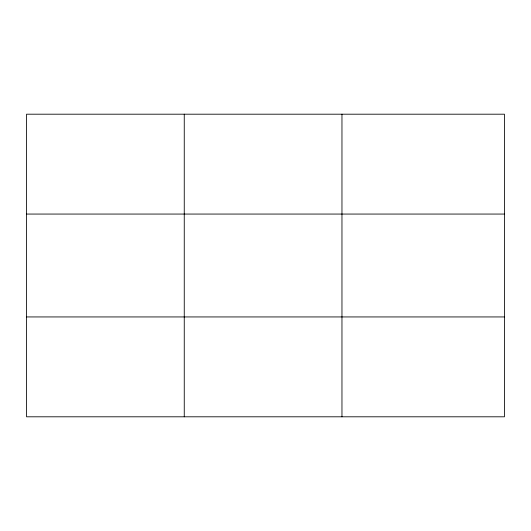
<?xml version="1.0" encoding="UTF-8"?>
<svg xmlns="http://www.w3.org/2000/svg" width="531" height="531" viewBox="0 0 531 531"><rect width="100%" height="100%" fill="white"/><g stroke="black" fill="none" stroke-linecap="round" stroke-linejoin="round"><path stroke-width="0.8" d="M184.257 416.802L184.257 114.198M341.964 416.802L341.964 114.198M504.45 214.059L504.45 114.198L26.55 114.198L26.55 416.802L504.45 416.802L504.45 214.059L26.55 214.059M26.55 316.941L504.45 316.941"/></g></svg>
